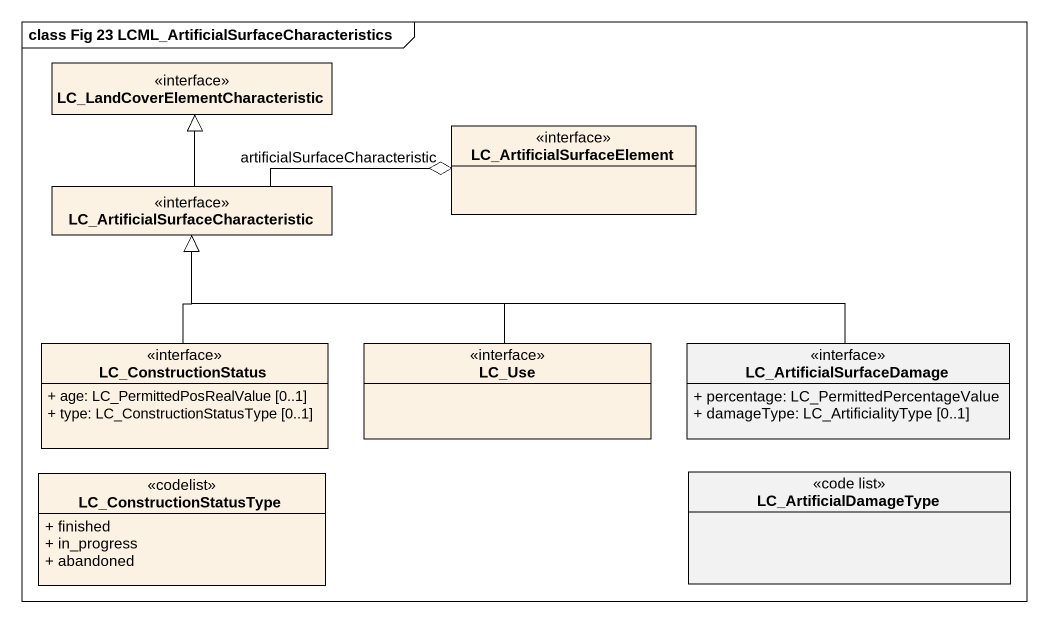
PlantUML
@startuml
mainframe class Fig 23 LCML_ArtificialSurfaceCharacteristics
hide circle
hide empty members
skinparam classAttributeIconSize 0
class "LC_LandCoverElementCharacteristic" as LC_LandCoverElementCharacter <<interface>> #FCF2E3
class LC_ArtificialSurfaceElement <<interface>> #FCF2E3
class "LC_ArtificialSurfaceCharacteristic" as LC_ArtificialSurfaceCharacte <<interface>> #FCF2E3
class LC_ConstructionStatus <<interface>> #FCF2E3 {
  + age: LC_PermittedPosRealValue [0..1]
  + type: LC_ConstructionStatusType [0..1]
}
class LC_Use <<interface>> #FCF2E3
class LC_ArtificialSurfaceDamage <<interface>> {
  + percentage: LC_PermittedPercentageValue
  + damageType: LC_ArtificialityType [0..1]
}
class LC_ConstructionStatusType <<codelist>> #FCF2E3 {
  + finished
  + in_progress
  + abandoned
}
class LC_ArtificialDamageType <<code list>>
LC_ArtificialSurfaceCharacte -up-|> LC_LandCoverElementCharacter
LC_ArtificialSurfaceCharacte -right-o LC_ArtificialSurfaceElement : artificialSurfaceCharacteristic
LC_ConstructionStatus -up-|> LC_ArtificialSurfaceCharacte
LC_Use -left-|> LC_ArtificialSurfaceCharacte
LC_ArtificialSurfaceDamage -left-|> LC_ArtificialSurfaceCharacte
@enduml
